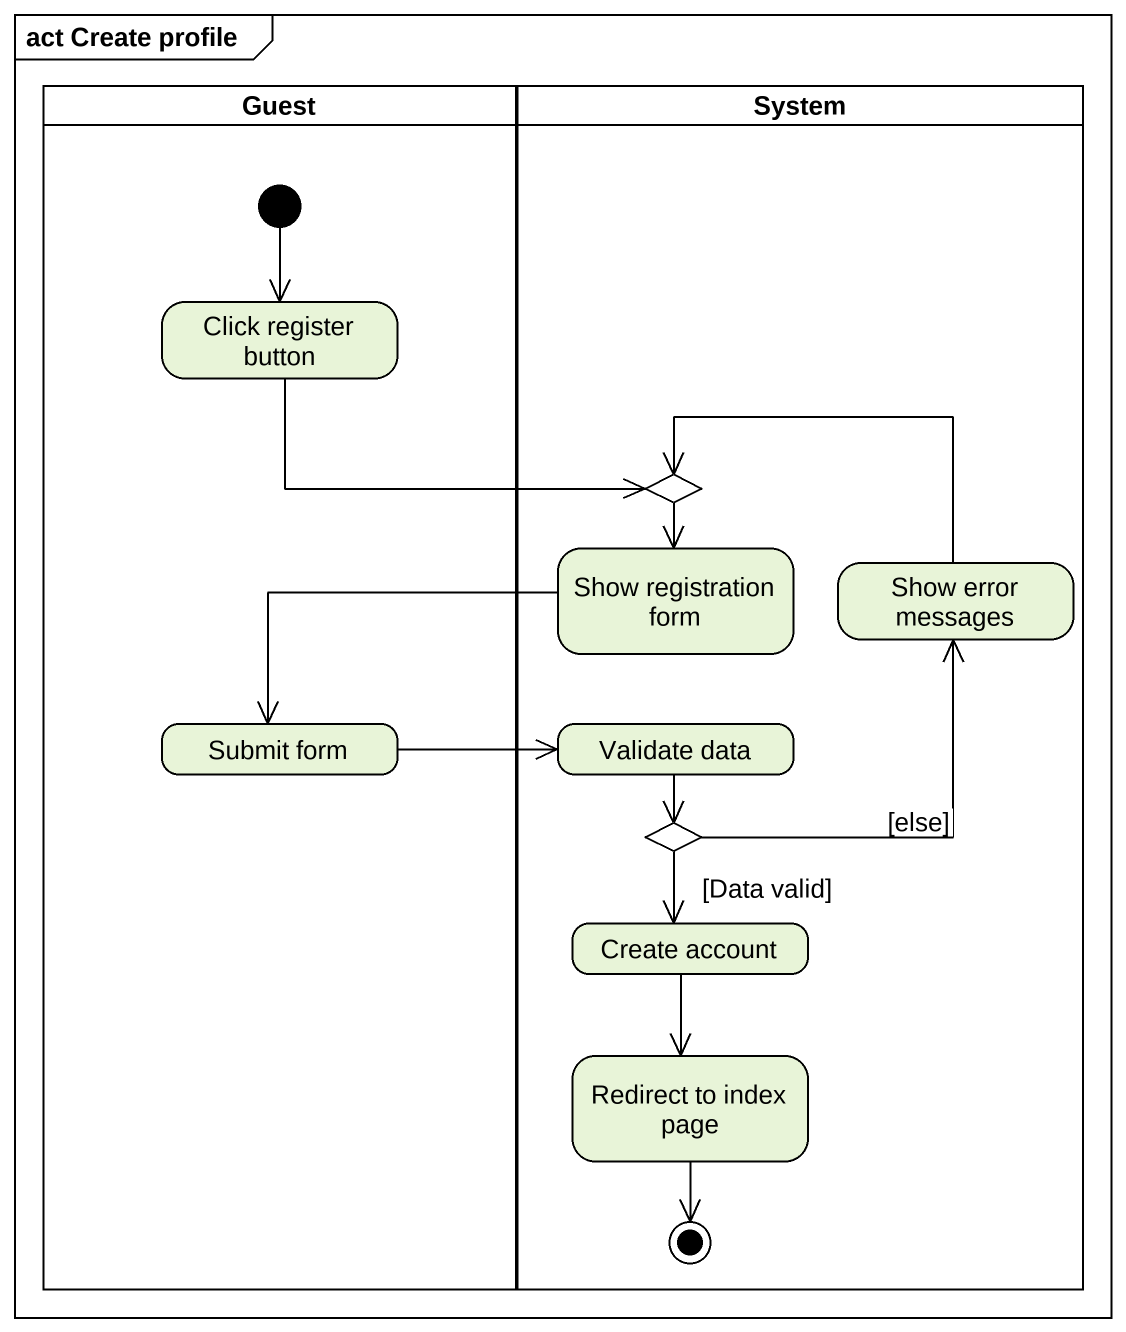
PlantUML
@startuml
mainframe act Create profile
hide empty description
state Guest <<partition>> {
  state "Click register button" as Click_register_button
  state "Submit form" as Submit_form
  [*] --> Click_register_button
}
state System <<partition>> {
  state choice1 <<choice>>
  state "Show registration form" as Show_registration_form
  state "Show error messages" as Show_error_messages
  state "Validate data" as Validate_data
  state choice2 <<choice>>
  state "Create account" as Create_account
  state "Redirect to index page" as Redirect_to_index_page
  Redirect_to_index_page --> [*]
}
Click_register_button -right-> choice1
choice1 --> Show_registration_form
Show_registration_form -left-> Submit_form
Show_error_messages -left-> choice1
Submit_form -right-> Validate_data
Validate_data --> choice2
choice2 -up-> Show_error_messages : [else]
choice2 --> Create_account : [Data valid]
Create_account --> Redirect_to_index_page
@enduml
